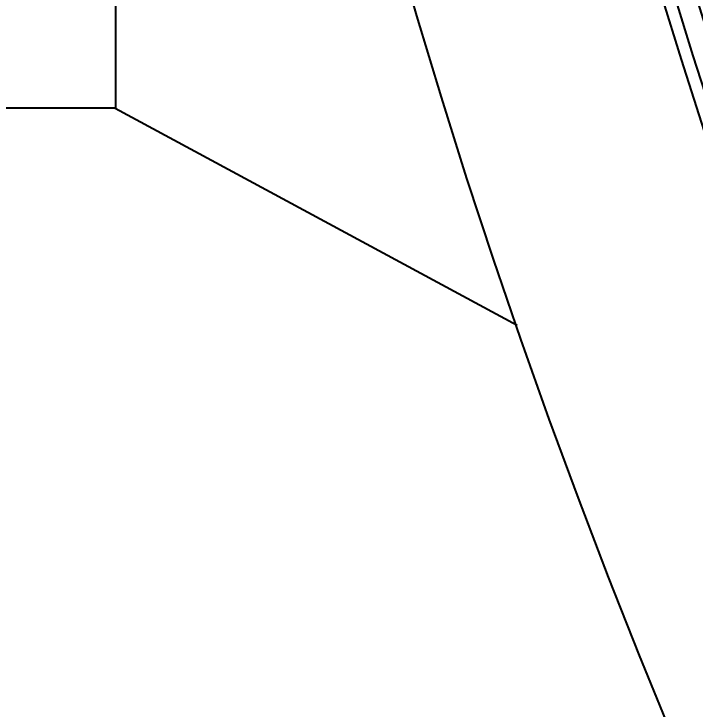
# Model space of a CAD drawing. Header units: millimetres. Extents: x 395 to 3386, y 0 to 2798.
# Drawn here: x 846.06 to 878.37, y 1938.93 to 1971.92 of the extents above; entities that cross this region are included whole.
import ezdxf

# ---------------------------------------------------------------- set-up
doc = ezdxf.new("R2010")
doc.units = ezdxf.units.MM
doc.header["$LTSCALE"] = 217.8
doc.header["$PDMODE"] = 3
doc.header["$PDSIZE"] = 8
doc.layers.get('0').update_dxf_attribs({"linetype": 'CONTINUOUS'})
doc.layers.get('Defpoints').update_dxf_attribs({"linetype": 'CONTINUOUS'})
doc.layers.add('02___PRT_ALL_AXES', color=7, linetype='CONTINUOUS')
doc.styles.get("Standard").update_dxf_attribs({"font": 'taile.ttf'})
doc.dimstyles.new('DIMSTYLE_1', dxfattribs={"dimtxt": 23.333333, "dimasz": 23.333333, "dimexe": 1.5, "dimexo": 1, "dimgap": 0.875, "dimtad": 1, "dimdsep": 46, "dimtxsty": 'Standard', "dimblk": '_FILLED', "dimblk1": '_FILLED', "dimblk2": '_FILLED', "dimcen": 0.09, "dimazin": 2, "dimtp": 0.01, "dimtm": 0.01, "dimtfac": 1, "dimtofl": 0, "dimtmove": 0, "dimatfit": 3, "dimldrblk": '_FILLED', "dimfxl": 1, "dimtolj": 1, "dimarcsym": 0})

# ---------------------------------------------------------------- blocks, each defined once
blk = doc.blocks.new('_FILLED')
at = {"color": 0, "linetype": 'ByBlock'}
blk.add_solid([(0, 0), (-1, 0.2143), (-1, -0.2143)], dxfattribs=at)
blk = doc.blocks.new('*D113')
at = {"color": 0, "linetype": 'Continuous', "lineweight": -2}
for p, q in [((1525.614, 2046.239), (1525.614, 1644.014)), ((814.815, 1962.498), (814.815, 1644.014)), ((1502.28, 1645.514), (838.148, 1645.514))]:
    blk.add_line(p, q, dxfattribs=at)
at = {"layer": 'Defpoints', "color": 0}
for p in [(1525.614, 2047.239), (814.815, 1963.498), (814.815, 1645.514)]:
    blk.add_point(p, dxfattribs=at)
at = {"color": 0, "linetype": 'ByBlock', "lineweight": -2, "xscale": 23.3333333333, "yscale": 23.3333333333, "zscale": 23.3333333333, "rotation": 180}
blk.add_blockref('_FILLED', (814.815, 1645.514), dxfattribs=at)
at = {"color": 0, "linetype": 'ByBlock', "lineweight": -2, "xscale": 23.3333333333, "yscale": 23.3333333333, "zscale": 23.3333333333}
blk.add_blockref('_FILLED', (1525.614, 1645.514), dxfattribs=at)
at = {"color": 0, "insert": (1170.057, 1677.5), "char_height": 23.3333, "attachment_point": 2, "line_spacing_factor": 0.9}
blk.add_mtext('\\A1;710', dxfattribs=at)

msp = doc.modelspace()

# ---------------------------------------------------------------- linework, layer by layer
at = {"linetype": 'Continuous'}
for p, q in [((850.8711, 2062.8453), (850.8711, 1967.4461)), ((850.8711, 1967.4461), (832.8703, 1967.4461))]:
    msp.add_line(p, q, dxfattribs=at)
at = {"layer": '02___PRT_ALL_AXES', "linetype": 'Continuous'}
msp.add_line((850.8699, 1967.4438), (869.9316, 1957.1505), dxfattribs=at)
msp.add_circle((1188.3711, 2067.4461), 324, dxfattribs=at)
for radius, start, end in [(337, 8.822141, 357.527084), (325.5847, 5, 0), (325, 5, 0)]:
    msp.add_arc((1188.3711, 2067.4461), radius, start, end, dxfattribs=at)

# ---------------------------------------------------------------- dimensions: what is measured, and where the dimension line sits
at = {"linetype": 'Continuous'}
dim = msp.add_linear_dim(base=(814.8145, 1645.514), p1=(1525.6138, 2047.2394), p2=(814.8145, 1963.4982), angle=180, text='710', dimstyle='DIMSTYLE_1', dxfattribs=at)
dim.commit()
dim.dimension.update_dxf_attribs({"geometry": '*D113', "text_midpoint": (1170.0568, 1645.514), "dimtype": 160})

doc.saveas('drawing.dxf')
